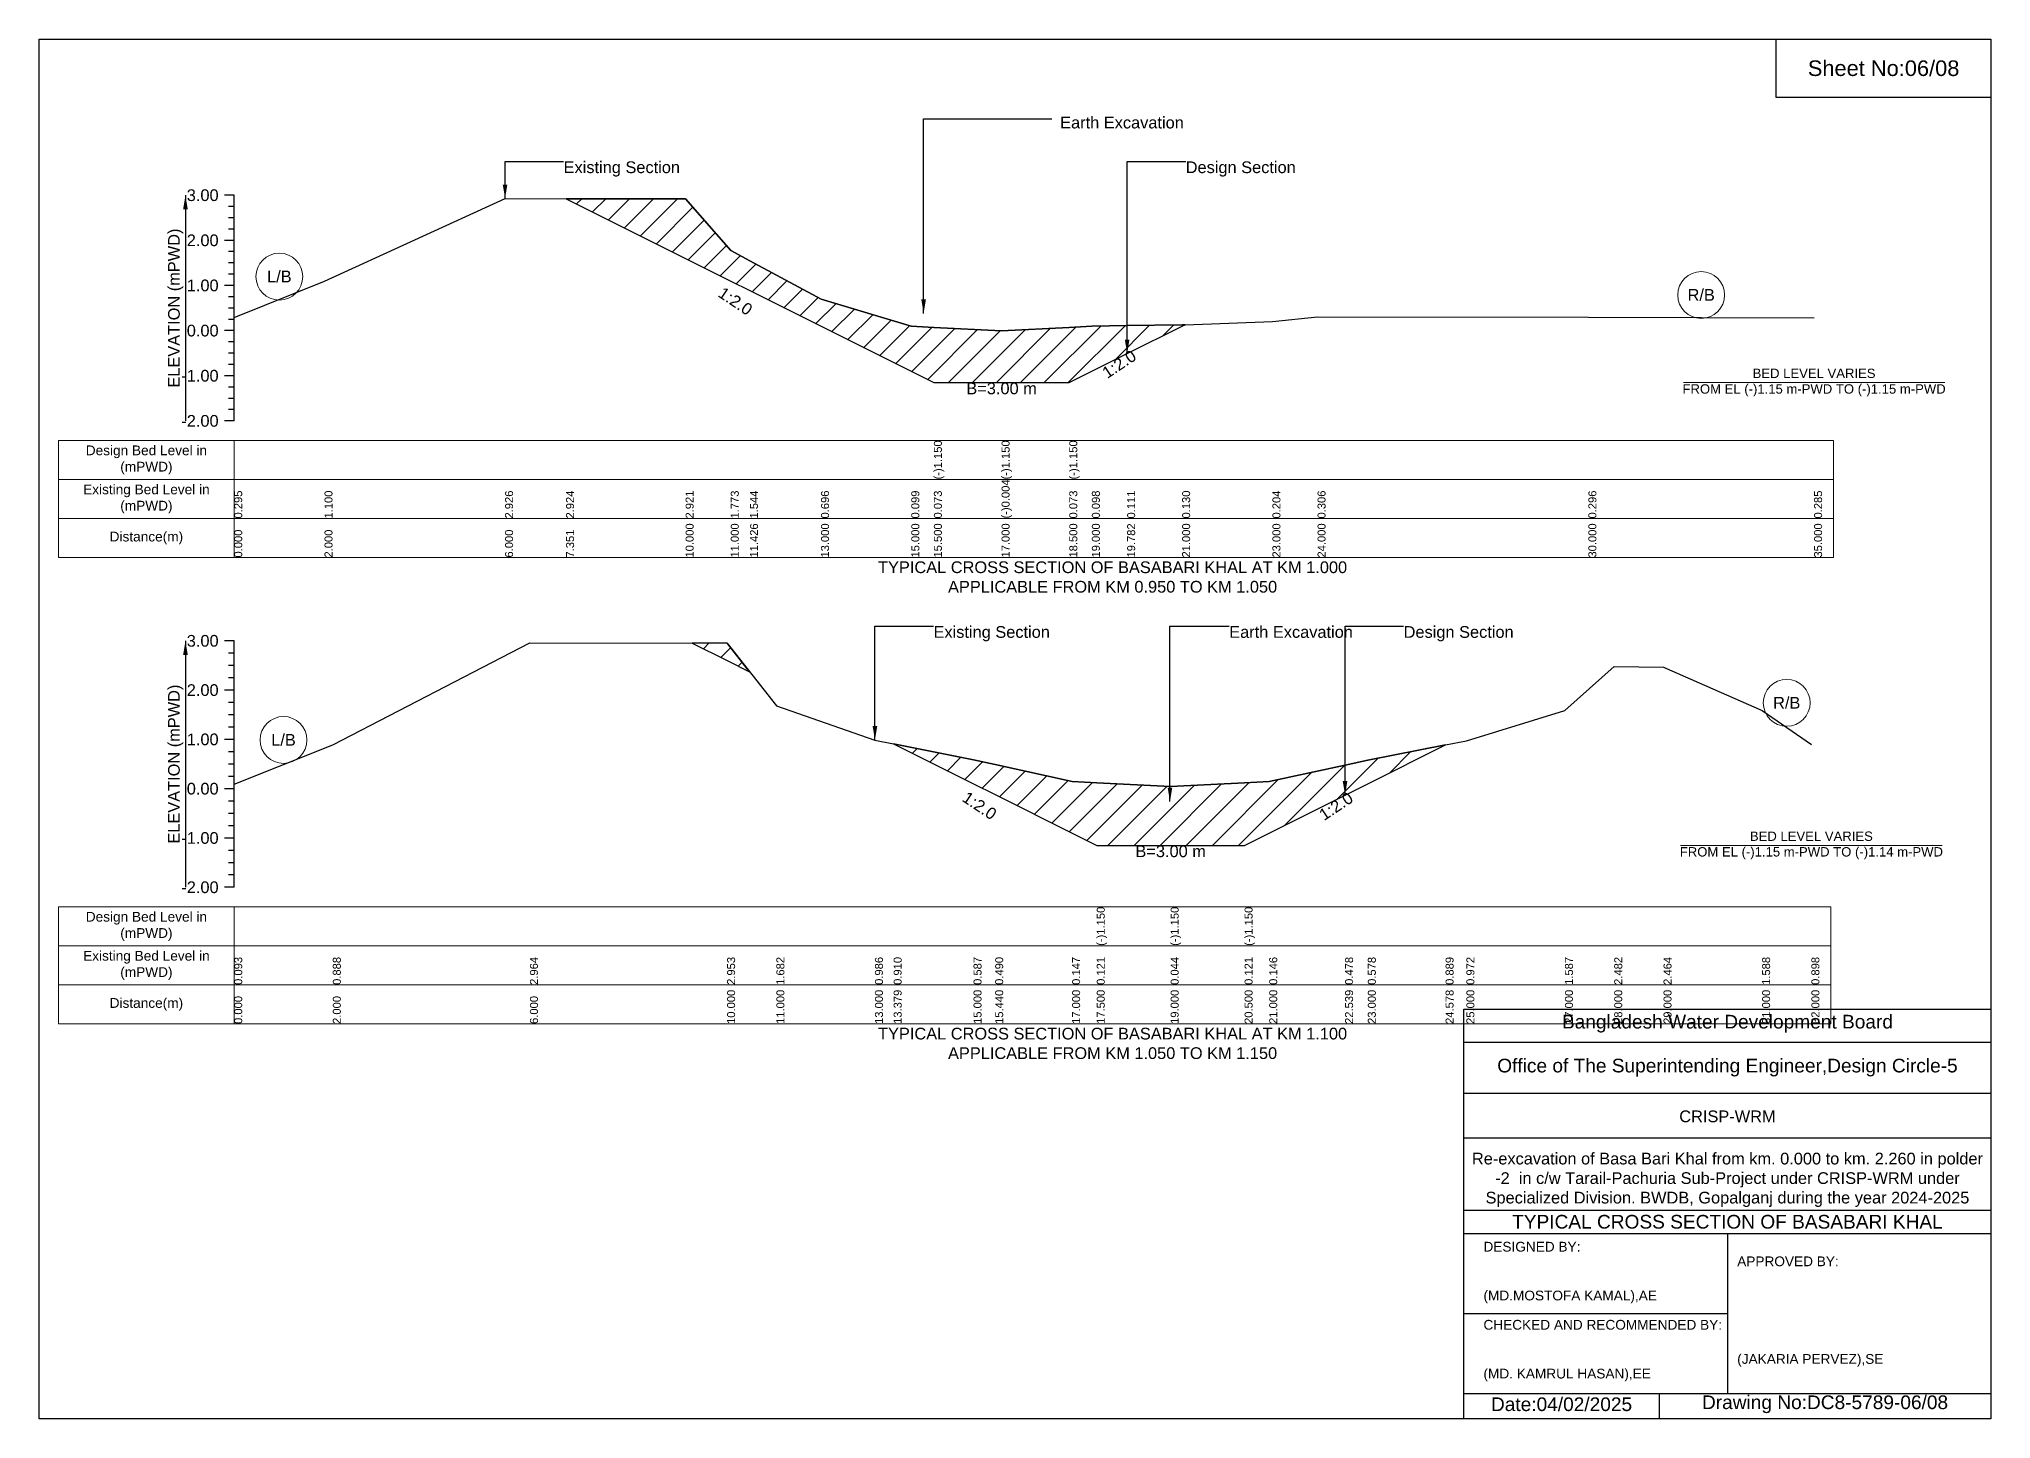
# Model space of a CAD drawing. Header units: inches. Extents: x 91000 to 228000, y -17569 to 0.
# Drawn here: x 180000 to 188000, y -5656 to 0 of the extents above; entities that cross this region are included whole.
import ezdxf

# ---------------------------------------------------------------- set-up
doc = ezdxf.new("R2010")
doc.units = ezdxf.units.IN
doc.header["$LTSCALE"] = 7
doc.header["$MEASUREMENT"] = 0
for name, color, linetype, lineweight in [('Cross section Data Border', 7, 'Continuous', 9), ('Cross Section Labels', 7, 'Continuous', 9), ('Existing_Bed_Level for Xsection', 7, 'Continuous', 25)]:
    doc.layers.add(name, color=color, linetype=linetype, lineweight=lineweight)
doc.styles.get("Standard").update_dxf_attribs({"font": 'arial.ttf'})
doc.dimstyles.get("Standard").update_dxf_attribs({"dimtxt": 0.18, "dimasz": 0.18, "dimexe": 0.18, "dimexo": 0.0625, "dimgap": 0.09, "dimtad": 0, "dimtih": 1, "dimtoh": 1, "dimdec": 4, "dimzin": 0, "dimdsep": 46, "dimtxsty": 'Standard', "dimcen": 0.09, "dimadec": 0, "dimazin": 0, "dimtfac": 1, "dimtdec": 4, "dimtofl": 0, "dimtmove": 0, "dimatfit": 3, "dimfxl": 1, "dimtolj": 1, "dimtzin": 0, "dimarcsym": 0})

msp = doc.modelspace()

# ---------------------------------------------------------------- hatches: boundary and pattern name
at = {"layer": 'Existing_Bed_Level for Xsection'}
h = msp.add_hatch(dxfattribs=at)
h.set_pattern_fill('ANSI31', color=256, scale=555, style=0)
h.paths.add_polyline_path([(182160, -654.3), (182650, -899.3), (182835, -991.8), (182913.8, -1031.1), (183205, -1176.8), (183575, -1361.8), (183667.5, -1408), (183945, -1408), (184222.5, -1408), (184315, -1361.8), (184459.7, -1289.4), (184685, -1176.8), (184697, -1170.8), (184685, -1171.2), (184459.7, -1174.8), (184315, -1177.1), (184222.5, -1181.8), (183945, -1196), (183667.5, -1181.7), (183575, -1176.9), (183205, -1066.5), (182913.8, -909.7), (182835, -867.3), (182650, -654.9)])
h = msp.add_hatch(dxfattribs=at)
h.set_pattern_fill('ANSI31', color=256, scale=606, style=0)
h.paths.add_polyline_path([(182676.6, -2476), (182820, -2547.7), (182912.5, -2593.9), (182820, -2476.4)])
h = msp.add_hatch(dxfattribs=at)
h.set_pattern_fill('ANSI31', color=256, scale=606, style=0)
h.paths.add_polyline_path([(183502.6, -2889), (183830, -3052.7), (183918.8, -3097.1), (184234, -3254.7), (184335, -3305.2), (184638, -3305.2), (184941, -3305.2), (185042, -3254.7), (185352.8, -3099.3), (185446, -3052.7), (185764.7, -2893.4), (185446, -2956.1), (185352.8, -2976.3), (185042, -3043.4), (184941, -3048.5), (184638, -3064), (184335, -3048.4), (184234, -3043.2), (183918.8, -2973.9), (183830, -2954.3)])

# ---------------------------------------------------------------- linework, layer by layer
for points in [[(180000, 0), (188000, 0), (188000, -5656), (180000, -5656)], [(187120, 0), (188000, 0), (188000, -240), (187120, -240)]]:
    msp.add_lwpolyline(points, close=True)
for points in [[(185840, -5656), (185840, -3976), (188000, -3976)], [(185840, -4112), (188000, -4112)], [(185840, -4320), (188000, -4320)], [(185840, -4504), (188000, -4504)], [(185840, -4800), (188000, -4800)], [(185840, -4896), (188000, -4896)], [(186920, -4896), (186920, -5552)], [(185840, -5224), (186920, -5224)], [(185840, -5552), (188000, -5552)], [(186640, -5552), (186640, -5656)]]:
    msp.add_lwpolyline(points)
at = {"layer": 'Cross section Data Border'}
for points in [[(180080, -1645.3), (187355, -1645.3), (187355, -2125.3), (180080, -2125.3)], [(180080, -3556.9), (187344, -3556.9), (187344, -4036.9), (180080, -4036.9)]]:
    msp.add_lwpolyline(points, close=True, dxfattribs=at)
for points in [[(180800, -1645.3), (180800, -2125.3)], [(180080, -1805.3), (187355, -1805.3)], [(180080, -1965.3), (187355, -1965.3)], [(180800, -3556.9), (180800, -4036.9)], [(180080, -3716.9), (187344, -3716.9)], [(180080, -3876.9), (187344, -3876.9)]]:
    msp.add_lwpolyline(points, dxfattribs=at)
at = {"layer": 'Cross Section Labels'}
for points in [[(186739.2, -1408), (187810.8, -1408)], [(186728.2, -3305.2), (187799.8, -3305.2)]]:
    msp.add_lwpolyline(points, dxfattribs=at)
for centre in [(180985, -973.7), (186812.5, -1049), (187163, -2720.8), (181002, -2872.8)]:
    msp.add_circle(centre, 96, dxfattribs=at)
at = {"layer": 'Existing_Bed_Level for Xsection'}
for points in [[(180800, -640.3), (180760, -640.3)], [(180800, -686.5), (180776, -686.5)], [(180800, -1565.3), (180800, -1380.3), (180800, -1195.3), (180800, -1010.3), (180800, -825.3), (180800, -640.3)], [(180800, -1140.7), (181170, -991.8), (181910, -653.9), (182160, -654.3), (182650, -654.9), (182835, -867.3), (182913.8, -909.7), (183205, -1066.5), (183575, -1176.9), (183667.5, -1181.7), (183667.5, -1181.7), (183945, -1196), (183945, -1196), (184222.5, -1181.8), (184222.5, -1181.8), (184315, -1177.1), (184459.7, -1174.8), (184685, -1171.2), (184697, -1170.8), (185055, -1157.5), (185240, -1138.7), (186350, -1140.5), (187275, -1142.5)], [(180800, -732.8), (180776, -732.8)], [(180800, -779), (180776, -779)], [(180800, -825.3), (180760, -825.3)], [(180800, -871.5), (180776, -871.5)], [(180800, -917.8), (180776, -917.8)], [(180800, -1010.3), (180760, -1010.3)], [(180800, -964), (180776, -964)], [(180800, -1056.5), (180776, -1056.5)], [(180800, -1102.8), (180776, -1102.8)], [(180800, -1195.3), (180760, -1195.3)], [(180800, -1149), (180776, -1149)], [(180800, -1241.5), (180776, -1241.5)], [(180800, -1287.8), (180776, -1287.8)], [(180800, -1334), (180776, -1334)], [(180800, -1380.3), (180760, -1380.3)], [(180800, -1426.5), (180776, -1426.5)], [(180800, -1472.8), (180776, -1472.8)], [(180800, -1519), (180776, -1519)], [(180800, -1565.3), (180760, -1565.3)], [(180800, -2466.9), (180760, -2466.9)], [(180800, -3476.9), (180800, -3274.9), (180800, -3072.9), (180800, -2870.9), (180800, -2668.9), (180800, -2466.9)], [(180800, -3054.1), (181204, -2893.5), (182012, -2474.2), (182820, -2476.4), (183022, -2733.1), (183426, -2873.7), (183502.6, -2889), (183830, -2954.3), (183918.8, -2973.9), (184234, -3043.2), (184335, -3048.4), (184335, -3048.4), (184638, -3064), (184638, -3064), (184941, -3048.5), (184941, -3048.5), (185042, -3043.4), (185352.8, -2976.3), (185446, -2956.1), (185764.7, -2893.4), (185850, -2876.5), (186254, -2752.3), (186456, -2571.5), (186658, -2575.2), (187062, -2752.1), (187264, -2891.5)], [(180800, -2517.4), (180776, -2517.4)], [(180800, -2567.9), (180776, -2567.9)], [(180800, -2618.4), (180776, -2618.4)], [(180800, -2668.9), (180760, -2668.9)], [(180800, -2719.4), (180776, -2719.4)], [(180800, -2769.9), (180776, -2769.9)], [(180800, -2870.9), (180760, -2870.9)], [(180800, -2820.4), (180776, -2820.4)], [(180800, -2921.4), (180776, -2921.4)], [(180800, -2971.9), (180776, -2971.9)], [(180800, -3022.4), (180776, -3022.4)], [(180800, -3072.9), (180760, -3072.9)], [(180800, -3123.4), (180776, -3123.4)], [(180800, -3173.9), (180776, -3173.9)], [(180800, -3274.9), (180760, -3274.9)], [(180800, -3224.4), (180776, -3224.4)], [(180800, -3325.4), (180776, -3325.4)], [(180800, -3375.9), (180776, -3375.9)], [(180800, -3426.4), (180776, -3426.4)], [(180800, -3476.9), (180760, -3476.9)]]:
    msp.add_lwpolyline(points, dxfattribs=at)
for points in [[(182160, -654.3), (182160, -654.3), (182650, -899.3), (182835, -991.8), (182913.8, -1031.1), (183205, -1176.8), (183575, -1361.8), (183667.5, -1408), (183667.5, -1408), (183945, -1408), (183945, -1408), (184222.5, -1408), (184222.5, -1408), (184315, -1361.8), (184459.7, -1289.4), (184685, -1176.8), (184697, -1170.8), (184685, -1171.2), (184459.7, -1174.8), (184315, -1177.1), (184222.5, -1181.8), (184222.5, -1181.8), (183945, -1196), (183945, -1196), (183667.5, -1181.7), (183667.5, -1181.7), (183575, -1176.9), (183205, -1066.5), (182913.8, -909.7), (182835, -867.3), (182650, -654.9), (182160, -654.3)], [(182676.6, -2476), (182820, -2547.7), (182912.5, -2593.9), (182820, -2476.4)], [(183502.6, -2889), (183502.6, -2889), (183830, -3052.7), (183918.8, -3097.1), (184234, -3254.7), (184335, -3305.2), (184335, -3305.2), (184638, -3305.2), (184638, -3305.2), (184941, -3305.2), (184941, -3305.2), (185042, -3254.7), (185352.8, -3099.3), (185446, -3052.7), (185764.7, -2893.4), (185446, -2956.1), (185352.8, -2976.3), (185042, -3043.4), (184941, -3048.5), (184941, -3048.5), (184638, -3064), (184638, -3064), (184335, -3048.4), (184335, -3048.4), (184234, -3043.2), (183918.8, -2973.9), (183830, -2954.3), (183502.6, -2889)]]:
    msp.add_lwpolyline(points, close=True, dxfattribs=at)

# ---------------------------------------------------------------- texts
at = {"attachment_point": 5}
for s, insert, char_height in [('Sheet No:06/08', (187560, -120), 64), ('Bangladesh Water Development Board', (186920, -4036), 56), ('Office of The Superintending Engineer,Design Circle-5', (186920, -4216), 56)]:
    msp.add_mtext(s, dxfattribs=dict(at, insert=insert, char_height=char_height))
for s, insert, char_height, width, attachment_point in [('CRISP-WRM', (186920, -4416), 48, 2240, 5), ('Re-excavation of Basa Bari Khal from km. 0.000 to km. 2.260 in polder -2  in c/w Tarail-Pachuria Sub-Project under CRISP-WRM under Specialized Division. BWDB, Gopalganj during the year 2024-2025', (186920, -4676), 48, 2160, 5), ('TYPICAL CROSS SECTION OF BASABARI KHAL', (186920, -4848), 56, 2240, 5), ('DESIGNED BY:^J^J^J(MD.MOSTOFA KAMAL),AE', (185920, -5056), 40, 1120, 4), ('APPROVED BY:^J^J^J^J^J^J(JAKARIA PERVEZ),SE', (186960, -5216), 40, 1120, 4), ('CHECKED AND RECOMMENDED BY:^J^J^J(MD. KAMRUL HASAN),EE', (185920, -5376), 40, 1120, 4), ('Date:04/02/2025', (186240, -5596), 56, 1120, 5), ('Drawing No:DC8-5789-06/08', (187320, -5596), 56, 1760, 5)]:
    msp.add_mtext(s, dxfattribs=dict(insert=insert, char_height=char_height, width=width, attachment_point=attachment_point))
at = {"layer": 'Cross section Data Border', "char_height": 40, "width": 640, "attachment_point": 5}
for s, insert in [('Design Bed Level in (mPWD)', (180440, -1725.3)), ('Existing Bed Level in (mPWD)', (180440, -1885.3)), ('Distance(m)', (180440, -2045.3)), ('Design Bed Level in (mPWD)', (180440, -3636.9)), ('Existing Bed Level in (mPWD)', (180440, -3796.9)), ('Distance(m)', (180440, -3956.9))]:
    msp.add_mtext(s, dxfattribs=dict(at, insert=insert))
at = {"layer": 'Cross Section Labels'}
for s, insert, char_height, attachment_point in [('Earth Excavation', (184185, -318.4), 48, 1), ('Existing Section', (182150, -501.5), 48, 1), ('Design Section', (184699.7, -501.5), 48, 1), ('L/B', (180985, -973.7), 48, 5), ('R/B', (186812.5, -1049), 48, 5), ('BED LEVEL VARIES ^JFROM EL (-)1.15 m-PWD TO (-)1.15 m-PWD', (187275, -1408), 38.4, 5), ('B=3.00 m', (183945, -1408), 48, 2), ('TYPICAL CROSS SECTION OF BASABARI KHAL AT KM 1.000^JAPPLICABLE FROM KM 0.950 TO KM 1.050', (184400, -2205.3), 48, 5), ('Existing Section', (183666, -2406.3), 48, 1), ('Earth Excavation', (184878, -2406.3), 48, 1), ('Design Section', (185592.8, -2406.3), 48, 1), ('R/B', (187163, -2720.8), 48, 5), ('L/B', (181002, -2872.8), 48, 5), ('BED LEVEL VARIES ^JFROM EL (-)1.15 m-PWD TO (-)1.14 m-PWD', (187264, -3305.2), 38.4, 5), ('B=3.00 m', (184638, -3305.2), 48, 2), ('TYPICAL CROSS SECTION OF BASABARI KHAL AT KM 1.100^JAPPLICABLE FROM KM 1.050 TO KM 1.150', (184400, -4116.9), 48, 5)]:
    msp.add_mtext(s, dxfattribs=dict(at, insert=insert, char_height=char_height, attachment_point=attachment_point))
at = {"layer": 'Cross Section Labels', "char_height": 48, "attachment_point": 2}
for insert, rotation in [((182867.5, -1054.3), 326.30993), ((184413.5, -1312.5), 33.69007), ((183868.3, -3122.3), 326.30993), ((185302.3, -3124.5), 33.69007)]:
    msp.add_mtext('1:2.0', dxfattribs=dict(at, insert=insert, rotation=rotation))
at = {"layer": 'Existing_Bed_Level for Xsection', "char_height": 48, "attachment_point": 6}
for s, insert in [('3.00', (180736, -640.3)), ('2.00', (180736, -825.3)), ('1.00', (180736, -1010.3)), ('0.00', (180736, -1195.3)), ('-1.00', (180736, -1380.3)), ('-2.00', (180736, -1565.3)), ('3.00', (180736, -2466.9)), ('2.00', (180736, -2668.9)), ('1.00', (180736, -2870.9)), ('0.00', (180736, -3072.9)), ('-1.00', (180736, -3274.9)), ('-2.00', (180736, -3476.9))]:
    msp.add_mtext(s, dxfattribs=dict(at, insert=insert))
at = {"layer": 'Existing_Bed_Level for Xsection', "rotation": 90}
for s, insert, char_height, attachment_point in [('ELEVATION (mPWD)', (180560, -1102.8), 48, 5), ('(-)1.150', (183667.5, -1805.3), 32.8, 1), ('(-)1.150', (183945, -1805.3), 32.8, 1), ('(-)1.150', (184222.5, -1805.3), 32.8, 1), ('(-)0.004', (183945, -1965.3), 32.8, 1), ('0.295', (180800, -1965.3), 32.8, 1), ('1.100', (181170, -1965.3), 32.8, 1), ('2.926', (181910, -1965.3), 32.8, 1), ('2.924', (182160, -1965.3), 32.8, 1), ('2.921', (182650, -1965.3), 32.8, 1), ('1.773', (182835, -1965.3), 32.8, 1), ('1.544', (182913.8, -1965.3), 32.8, 1), ('0.696', (183205, -1965.3), 32.8, 1), ('0.099', (183575, -1965.3), 32.8, 1), ('0.073', (183667.5, -1965.3), 32.8, 1), ('0.073', (184222.5, -1965.3), 32.8, 1), ('0.098', (184315, -1965.3), 32.8, 1), ('0.111', (184459.7, -1965.3), 32.8, 1), ('0.130', (184685, -1965.3), 32.8, 1), ('0.204', (185055, -1965.3), 32.8, 1), ('0.306', (185240, -1965.3), 32.8, 1), ('0.296', (186350, -1965.3), 32.8, 1), ('0.285', (187275, -1965.3), 32.8, 1), ('10.000', (182650, -2125.3), 32.8, 1), ('11.000', (182835, -2125.3), 32.8, 1), ('11.426', (182913.8, -2125.3), 32.8, 1), ('13.000', (183205, -2125.3), 32.8, 1), ('15.000', (183575, -2125.3), 32.8, 1), ('15.500', (183667.5, -2125.3), 32.8, 1), ('17.000', (183945, -2125.3), 32.8, 1), ('18.500', (184222.5, -2125.3), 32.8, 1), ('19.000', (184315, -2125.3), 32.8, 1), ('19.782', (184459.7, -2125.3), 32.8, 1), ('21.000', (184685, -2125.3), 32.8, 1), ('23.000', (185055, -2125.3), 32.8, 1), ('24.000', (185240, -2125.3), 32.8, 1), ('30.000', (186350, -2125.3), 32.8, 1), ('35.000', (187275, -2125.3), 32.8, 1), ('0.000', (180800, -2125.3), 32.8, 1), ('2.000', (181170, -2125.3), 32.8, 1), ('6.000', (181910, -2125.3), 32.8, 1), ('7.351', (182160, -2125.3), 32.8, 1), ('ELEVATION (mPWD)', (180560, -2971.9), 48, 5), ('(-)1.150', (184335, -3716.9), 32.8, 1), ('(-)1.150', (184638, -3716.9), 32.8, 1), ('(-)1.150', (184941, -3716.9), 32.8, 1), ('0.093', (180800, -3876.9), 32.8, 1), ('0.888', (181204, -3876.9), 32.8, 1), ('2.964', (182012, -3876.9), 32.8, 1), ('2.953', (182820, -3876.9), 32.8, 1), ('1.682', (183022, -3876.9), 32.8, 1), ('0.986', (183426, -3876.9), 32.8, 1), ('0.910', (183502.6, -3876.9), 32.8, 1), ('0.587', (183830, -3876.9), 32.8, 1), ('0.490', (183918.8, -3876.9), 32.8, 1), ('0.147', (184234, -3876.9), 32.8, 1), ('0.121', (184335, -3876.9), 32.8, 1), ('0.044', (184638, -3876.9), 32.8, 1), ('0.121', (184941, -3876.9), 32.8, 1), ('0.146', (185042, -3876.9), 32.8, 1), ('0.478', (185352.8, -3876.9), 32.8, 1), ('0.578', (185446, -3876.9), 32.8, 1), ('0.889', (185764.7, -3876.9), 32.8, 1), ('0.972', (185850, -3876.9), 32.8, 1), ('1.587', (186254, -3876.9), 32.8, 1), ('2.482', (186456, -3876.9), 32.8, 1), ('2.464', (186658, -3876.9), 32.8, 1), ('1.588', (187062, -3876.9), 32.8, 1), ('0.898', (187264, -3876.9), 32.8, 1), ('10.000', (182820, -4036.9), 32.8, 1), ('11.000', (183022, -4036.9), 32.8, 1), ('13.000', (183426, -4036.9), 32.8, 1), ('13.379', (183502.6, -4036.9), 32.8, 1), ('15.000', (183830, -4036.9), 32.8, 1), ('15.440', (183918.8, -4036.9), 32.8, 1), ('17.000', (184234, -4036.9), 32.8, 1), ('17.500', (184335, -4036.9), 32.8, 1), ('19.000', (184638, -4036.9), 32.8, 1), ('20.500', (184941, -4036.9), 32.8, 1), ('21.000', (185042, -4036.9), 32.8, 1), ('22.539', (185352.8, -4036.9), 32.8, 1), ('23.000', (185446, -4036.9), 32.8, 1), ('24.578', (185764.7, -4036.9), 32.8, 1), ('25.000', (185850, -4036.9), 32.8, 1), ('27.000', (186254, -4036.9), 32.8, 1), ('28.000', (186456, -4036.9), 32.8, 1), ('29.000', (186658, -4036.9), 32.8, 1), ('31.000', (187062, -4036.9), 32.8, 1), ('32.000', (187264, -4036.9), 32.8, 1), ('0.000', (180800, -4036.9), 32.8, 1), ('2.000', (181204, -4036.9), 32.8, 1), ('6.000', (182012, -4036.9), 32.8, 1)]:
    msp.add_mtext(s, dxfattribs=dict(at, insert=insert, char_height=char_height, attachment_point=attachment_point))

# ---------------------------------------------------------------- leaders
at = {"layer": 'Cross Section Labels', "annotation_type": 0, "has_hookline": 1, "hookline_direction": 0}
for points, text_width in [([(183625.4, -1124.9), (183625.4, -327.6), (184150.8, -327.6)], 497), ([(181910, -653.9), (181910, -501.5), (182149.9, -501.5)], 467.2), ([(184459.7, -1289.4), (184459.7, -501.5), (184699.7, -501.5)], 441.2), ([(183426, -2873.7), (183426, -2406.3), (183665.9, -2406.3)], 467.2), ([(184635.2, -3125.8), (184635.2, -2406.3), (184877.9, -2406.3)], 497), ([(185352.8, -3099.3), (185352.8, -2406.3), (185592.7, -2406.3)], 441.2)]:
    msp.add_leader(points, dimstyle='Standard', override={"dimasz": 57.6}, dxfattribs=dict(at, text_width=text_width))
at = {"layer": 'Existing_Bed_Level for Xsection'}
for points in [[(180600, -640.3), (180600, -1565.3)], [(180600, -2466.9), (180600, -3476.9)]]:
    msp.add_leader(points, dimstyle='Standard', override={"dimasz": 57.6}, dxfattribs=at)

doc.saveas('drawing.dxf')
